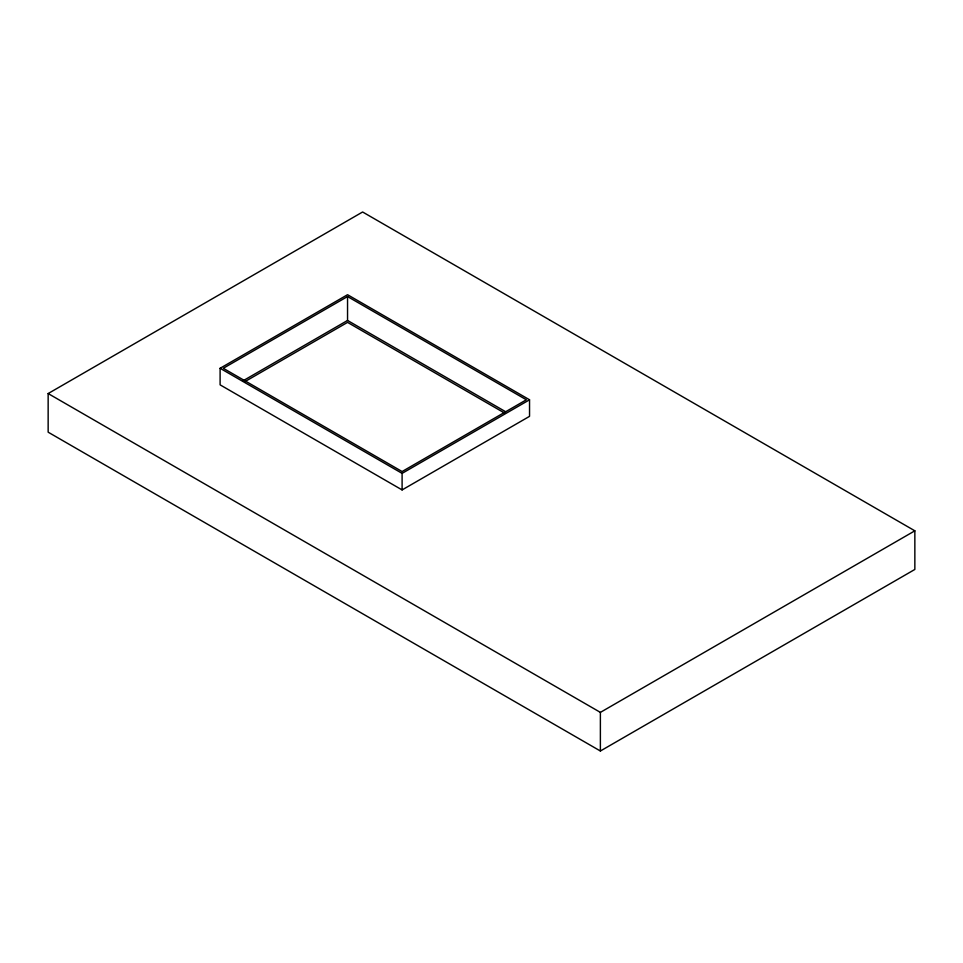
<?xml version="1.0" encoding="UTF-8"?>
<svg xmlns="http://www.w3.org/2000/svg" width="963" height="963" viewBox="0 0 963 963"><rect width="100%" height="100%" fill="white"/><g stroke="black" fill="none" stroke-linecap="round" stroke-linejoin="round"><path stroke-width="1.44" d="M48.15 393.554L362.618 211.992L914.85 530.818L914.85 569.446L600.382 751.008L48.15 432.182L48.15 393.554L600.382 712.379L914.85 530.818M220.106 368.287L347.547 294.714L529.542 399.789L529.542 416.341L402.101 489.926L220.106 384.851L220.106 368.287L402.101 473.363L529.542 399.789M347.547 296.544L223.284 368.287L402.101 471.533L526.364 399.789L347.547 296.544L347.547 320.462L505.635 411.731M242.7 380.999L347.547 320.462M245.071 381.541L347.547 322.376L504.54 413.031M600.382 712.379L600.382 751.008M402.101 473.363L402.101 489.926"/></g></svg>
